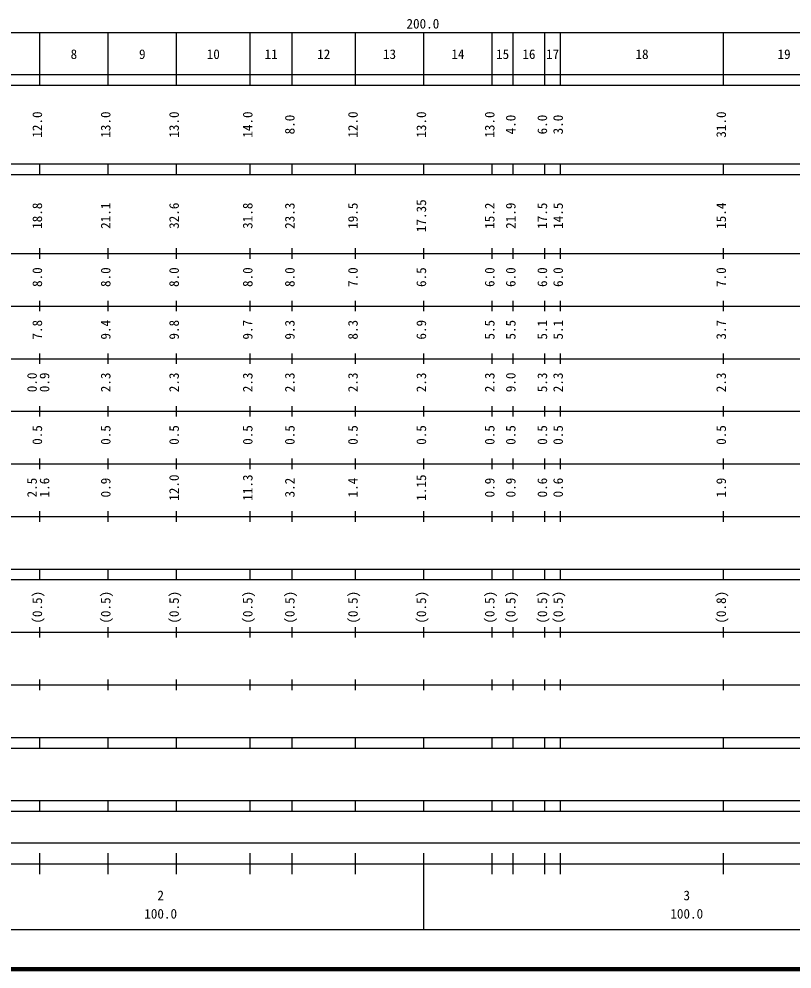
# Model space of a CAD drawing. Units: millimetres on the paper. Extents: x 40 to 680, y 20 to 380.
# Drawn here: x 191.1 to 338, y 20 to 200.6 of the extents above; entities that cross this region are included whole.
import ezdxf
from ezdxf.enums import TextEntityAlignment as Align

# ---------------------------------------------------------------- set-up
doc = ezdxf.new("R2010")
doc.units = ezdxf.units.MM
doc.layers.add('M-TTL', color=2, linetype='Continuous', lineweight=140)
doc.layers.add('M-TTL-BAND', color=7, linetype='Continuous', lineweight=25)
doc.styles.add('ＭＳ ゴシック', font='')
doc.styles.get('ＭＳ ゴシック').set_extended_font_data('MS Gothic')

msp = doc.modelspace()

# ---------------------------------------------------------------- linework, layer by layer
at = {"layer": 'M-TTL'}
msp.add_line((40, 20), (680, 20), dxfattribs=at)
at = {"layer": 'M-TTL-BAND'}
for p, q in [((68, 198), (579, 198)), ((195, 188), (195, 198)), ((208, 188), (208, 198)), ((221, 188), (221, 198)), ((235, 188), (235, 198)), ((243, 188), (243, 198)), ((255, 188), (255, 198)), ((268, 188), (268, 198)), ((281, 188), (281, 198)), ((285, 188), (285, 198)), ((291, 188), (291, 198)), ((294, 188), (294, 198)), ((325, 188), (325, 198)), ((40, 190), (579, 190)), ((40, 188), (579, 188)), ((40, 173), (579, 173)), ((195, 171), (195, 173)), ((208, 171), (208, 173)), ((221, 171), (221, 173)), ((235, 171), (235, 173)), ((243, 171), (243, 173)), ((255, 171), (255, 173)), ((268, 171), (268, 173)), ((281, 171), (281, 173)), ((285, 171), (285, 173)), ((291, 171), (291, 173)), ((294, 171), (294, 173)), ((325, 171), (325, 173)), ((40, 171), (579, 171)), ((40, 156), (579, 156)), ((195, 155), (195, 157)), ((208, 155), (208, 157)), ((221, 155), (221, 157)), ((235, 155), (235, 157)), ((243, 155), (243, 157)), ((255, 155), (255, 157)), ((268, 155), (268, 157)), ((281, 155), (281, 157)), ((285, 155), (285, 157)), ((291, 155), (291, 157)), ((294, 155), (294, 157)), ((325, 155), (325, 157)), ((195, 145), (195, 147)), ((208, 145), (208, 147)), ((221, 145), (221, 147)), ((235, 145), (235, 147)), ((243, 145), (243, 147)), ((255, 145), (255, 147)), ((268, 145), (268, 147)), ((281, 145), (281, 147)), ((285, 145), (285, 147)), ((291, 145), (291, 147)), ((294, 145), (294, 147)), ((325, 145), (325, 147)), ((46, 146), (579, 146)), ((52, 136), (579, 136)), ((195, 135), (195, 137)), ((208, 135), (208, 137)), ((221, 135), (221, 137)), ((235, 135), (235, 137)), ((243, 135), (243, 137)), ((255, 135), (255, 137)), ((268, 135), (268, 137)), ((281, 135), (281, 137)), ((285, 135), (285, 137)), ((291, 135), (291, 137)), ((294, 135), (294, 137)), ((325, 135), (325, 137)), ((195, 125), (195, 127)), ((208, 125), (208, 127)), ((221, 125), (221, 127)), ((235, 125), (235, 127)), ((243, 125), (243, 127)), ((255, 125), (255, 127)), ((268, 125), (268, 127)), ((281, 125), (281, 127)), ((285, 125), (285, 127)), ((291, 125), (291, 127)), ((294, 125), (294, 127)), ((325, 125), (325, 127)), ((46, 126), (579, 126)), ((52, 116), (579, 116)), ((195, 115), (195, 117)), ((208, 115), (208, 117)), ((221, 115), (221, 117)), ((235, 115), (235, 117)), ((243, 115), (243, 117)), ((255, 115), (255, 117)), ((268, 115), (268, 117)), ((281, 115), (281, 117)), ((285, 115), (285, 117)), ((291, 115), (291, 117)), ((294, 115), (294, 117)), ((325, 115), (325, 117)), ((195, 105), (195, 107)), ((208, 105), (208, 107)), ((221, 105), (221, 107)), ((235, 105), (235, 107)), ((243, 105), (243, 107)), ((255, 105), (255, 107)), ((268, 105), (268, 107)), ((281, 105), (281, 107)), ((285, 105), (285, 107)), ((291, 105), (291, 107)), ((294, 105), (294, 107)), ((325, 105), (325, 107)), ((46, 106), (579, 106)), ((40, 96), (579, 96)), ((195, 94), (195, 96)), ((208, 94), (208, 96)), ((221, 94), (221, 96)), ((235, 94), (235, 96)), ((243, 94), (243, 96)), ((255, 94), (255, 96)), ((268, 94), (268, 96)), ((281, 94), (281, 96)), ((285, 94), (285, 96)), ((291, 94), (291, 96)), ((294, 94), (294, 96)), ((325, 94), (325, 96)), ((40, 94), (579, 94)), ((195, 83), (195, 85)), ((208, 83), (208, 85)), ((221, 83), (221, 85)), ((235, 83), (235, 85)), ((243, 83), (243, 85)), ((255, 83), (255, 85)), ((268, 83), (268, 85)), ((281, 83), (281, 85)), ((285, 83), (285, 85)), ((291, 83), (291, 85)), ((294, 83), (294, 85)), ((325, 83), (325, 85)), ((49, 84), (579, 84)), ((195, 73), (195, 75)), ((208, 73), (208, 75)), ((221, 73), (221, 75)), ((235, 73), (235, 75)), ((243, 73), (243, 75)), ((255, 73), (255, 75)), ((268, 73), (268, 75)), ((281, 73), (281, 75)), ((285, 73), (285, 75)), ((291, 73), (291, 75)), ((294, 73), (294, 75)), ((325, 73), (325, 75)), ((40, 74), (579, 74)), ((40, 64), (579, 64)), ((195, 62), (195, 64)), ((208, 62), (208, 64)), ((221, 62), (221, 64)), ((235, 62), (235, 64)), ((243, 62), (243, 64)), ((255, 62), (255, 64)), ((268, 62), (268, 64)), ((281, 62), (281, 64)), ((285, 62), (285, 64)), ((291, 62), (291, 64)), ((294, 62), (294, 64)), ((325, 62), (325, 64)), ((40, 62), (579, 62)), ((40, 52), (579, 52)), ((195, 50), (195, 52)), ((208, 50), (208, 52)), ((221, 50), (221, 52)), ((235, 50), (235, 52)), ((243, 50), (243, 52)), ((255, 50), (255, 52)), ((268, 50), (268, 52)), ((281, 50), (281, 52)), ((285, 50), (285, 52)), ((291, 50), (291, 52)), ((294, 50), (294, 52)), ((325, 50), (325, 52)), ((40, 50), (579, 50)), ((71, 44), (450.5, 44)), ((195, 38), (195, 42)), ((208, 38), (208, 42)), ((221, 38), (221, 42)), ((235, 38), (235, 42)), ((243, 38), (243, 42)), ((255, 38), (255, 42)), ((268, 27.5), (268, 42)), ((281, 38), (281, 42)), ((285, 38), (285, 42)), ((291, 38), (291, 42)), ((294, 38), (294, 42)), ((325, 38), (325, 42)), ((40, 40), (579, 40)), ((68, 27.5), (579, 27.5))]:
    msp.add_line(p, q, dxfattribs=at)

# ---------------------------------------------------------------- texts
at = {"layer": 'M-TTL-BAND', "style": 'ＭＳ ゴシック'}
for s, p in [('200.0', (264.719, 198.195)), ('8', (200.875, 192.405)), ('9', (213.875, 192.405)), ('10', (226.75, 192.405)), ('11', (237.75, 192.405)), ('12', (247.75, 192.405)), ('13', (260.25, 192.405)), ('14', (273.25, 192.405)), ('15', (281.75, 192.405)), ('16', (286.75, 192.405)), ('17', (291.25, 192.405)), ('18', (308.25, 192.405)), ('19', (335.25, 192.405)), ('2', (217.375, 32.523)), ('3', (317.375, 32.523)), ('100.0', (214.875, 29.033)), ('100.0', (314.875, 29.033))]:
    msp.add_text(s, height=1.833, dxfattribs=at).set_placement(p, align=Align.BOTTOM_LEFT)
for s, p in [('12.0', (196, 178)), ('13.0', (209, 178)), ('13.0', (222, 178)), ('14.0', (236, 178)), ('12.0', (256, 178)), ('13.0', (269, 178)), ('13.0', (282, 178)), ('31.0', (326, 178)), ('8.0', (244, 178.625)), ('4.0', (286, 178.625)), ('6.0', (292, 178.625)), ('3.0', (295, 178.625)), ('17.35', (269, 160.049)), ('18.8', (196, 160.674)), ('21.1', (209, 160.674)), ('32.6', (222, 160.674)), ('31.8', (236, 160.674)), ('23.3', (244, 160.674)), ('19.5', (256, 160.674)), ('15.2', (282, 160.674)), ('21.9', (286, 160.674)), ('17.5', (292, 160.674)), ('14.5', (295, 160.674)), ('15.4', (326, 160.674)), ('8.0', (196, 149.625)), ('8.0', (209, 149.625)), ('8.0', (222, 149.625)), ('8.0', (236, 149.625)), ('8.0', (244, 149.625)), ('7.0', (256, 149.625)), ('6.5', (269, 149.625)), ('6.0', (282, 149.625)), ('6.0', (286, 149.625)), ('6.0', (292, 149.625)), ('6.0', (295, 149.625)), ('7.0', (326, 149.625)), ('7.8', (196, 139.625)), ('9.4', (209, 139.625)), ('9.8', (222, 139.625)), ('9.7', (236, 139.625)), ('9.3', (244, 139.625)), ('8.3', (256, 139.625)), ('6.9', (269, 139.625)), ('5.5', (282, 139.625)), ('5.5', (286, 139.625)), ('5.1', (292, 139.625)), ('5.1', (295, 139.625)), ('3.7', (326, 139.625)), ('0.0', (195, 129.625)), ('0.9', (197.37, 129.625)), ('2.3', (209, 129.625)), ('2.3', (222, 129.625)), ('2.3', (236, 129.625)), ('2.3', (244, 129.625)), ('2.3', (256, 129.625)), ('2.3', (269, 129.625)), ('2.3', (282, 129.625)), ('9.0', (286, 129.625)), ('5.3', (292, 129.625)), ('2.3', (295, 129.625)), ('2.3', (326, 129.625)), ('0.5', (196, 119.625)), ('0.5', (209, 119.625)), ('0.5', (222, 119.625)), ('0.5', (236, 119.625)), ('0.5', (244, 119.625)), ('0.5', (256, 119.625)), ('0.5', (269, 119.625)), ('0.5', (282, 119.625)), ('0.5', (286, 119.625)), ('0.5', (292, 119.625)), ('0.5', (295, 119.625)), ('0.5', (326, 119.625)), ('12.0', (222, 109)), ('11.3', (236, 109)), ('1.15', (269, 109)), ('2.5', (195, 109.625)), ('1.6', (197.37, 109.625)), ('0.9', (209, 109.625)), ('3.2', (244, 109.625)), ('1.4', (256, 109.625)), ('0.9', (282, 109.625)), ('0.9', (286, 109.625)), ('0.6', (292, 109.625)), ('0.6', (295, 109.625)), ('1.9', (326, 109.625)), ('(0.5)', (196, 85.639)), ('(0.5)', (209, 85.639)), ('(0.5)', (222, 85.639)), ('(0.5)', (236, 85.639)), ('(0.5)', (244, 85.639)), ('(0.5)', (256, 85.639)), ('(0.5)', (269, 85.639)), ('(0.5)', (282, 85.639)), ('(0.5)', (286, 85.639)), ('(0.5)', (292, 85.639)), ('(0.5)', (295, 85.639)), ('(0.8)', (326, 85.639))]:
    msp.add_text(s, height=1.833, rotation=90, dxfattribs=at).set_placement(p, align=Align.BOTTOM_LEFT)

doc.saveas('drawing.dxf')
